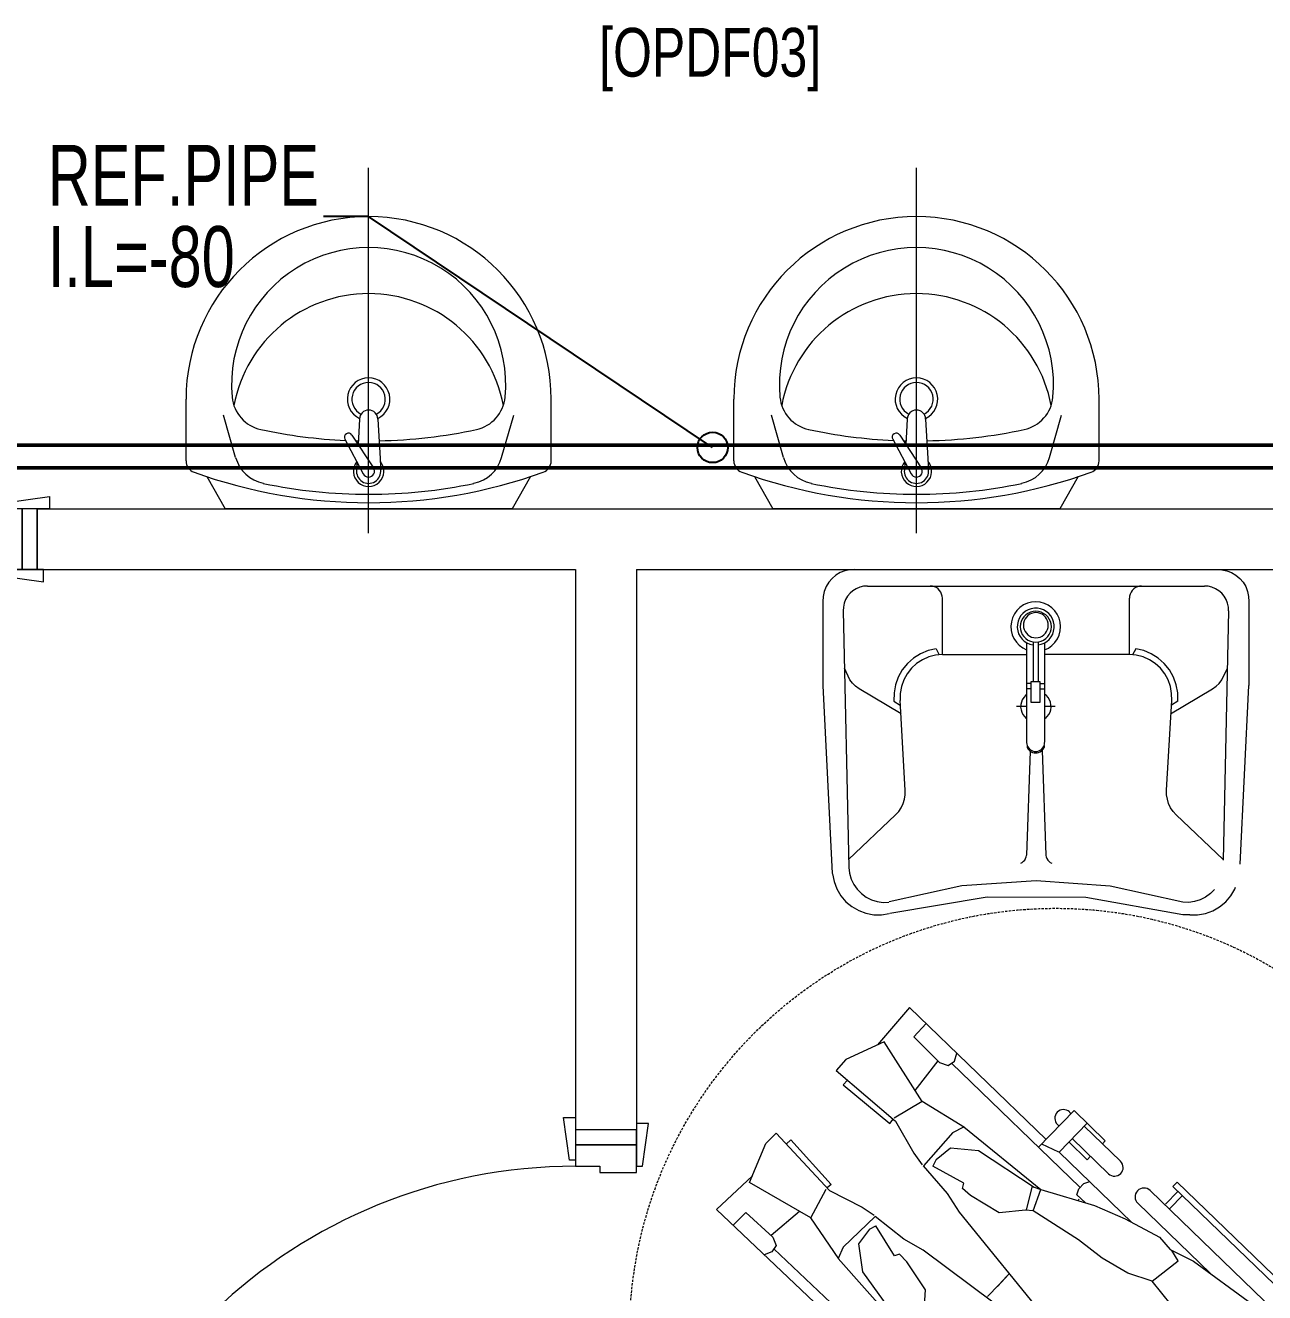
# Model space of a CAD drawing. Header units: millimetres. Extents: x -160614 to 59925, y -157025 to 0.
# Drawn here: x -64956 to -62920, y -109880 to -107799 of the extents above; entities that cross this region are included whole.
import ezdxf
from ezdxf import colors
from ezdxf.entities.mleader import LeaderData, LeaderLine
from ezdxf.math import Vec2, Vec3

# ---------------------------------------------------------------- set-up
doc = ezdxf.new("R2010")
doc.units = ezdxf.units.MM
doc.header["$LTSCALE"] = 8
doc.linetypes.add('TRATTEGGIATA', pattern=[0.75, 0.5, -0.25])
doc.layers.get('0').update_dxf_attribs({"color": 9, "lineweight": 5})
for name, color, linetype, lineweight in [('72_EGR_BASE_TEXT', 9, 'Continuous', 5), ('72_EGR_EQP_TAG', 9, 'Continuous', 5), ('LOADING', 9, 'Continuous', 5), ('SANIT', 9, 'Continuous', 5), ('Walls', 9, 'Continuous', 5), ('Wooden Joinery', 9, 'Continuous', 5)]:
    doc.layers.add(name, color=color, linetype=linetype, lineweight=lineweight)
for name, color, linetype in [('A-EXH', 1, 'Continuous'), ('M-TEXT-RP', 7, 'Continuous'), ('REF', 42, 'Continuous')]:
    doc.layers.add(name, color=color, linetype=linetype)
doc.layers.get('0').off()
doc.layers.get('0').freeze()
doc.styles.add('LEROY100', font='arial.ttf', dxfattribs={"width": 0.7})
doc.styles.add('X3G_ENTITY_9F38', font='swisscl.ttf', dxfattribs={"height": 0.2})

# ---------------------------------------------------------------- blocks, each defined once
blk = doc.blocks.new('_Origin')
at = {"color": 0, "linetype": 'ByBlock', "lineweight": -2}
blk.add_line((0, 0), (-1, 0), dxfattribs=at)
blk.add_circle((0, 0), 0.5, dxfattribs=at)
blk = doc.blocks.new('A$C72370EFE')
at = {"layer": 'Wooden Joinery'}
for p, q in [((-0.01, -0.04), (-0.02, -0.04)), ((-0.01, -0.03), (-0.01, -0.07)), ((0, -0.03), (-0.01, -0.03)), ((0.04, -0.03), (0.05, -0.03)), ((0.05, -0.03), (0.05, -0.07)), ((0.05, -0.04), (0.06, -0.04)), ((-0.01, -0.06), (-0.02, -0.06)), ((0.05, -0.06), (0.06, -0.06)), ((-0.05, -0.07), (-0.05, -0.16)), ((-0.03, -0.07), (-0.03, -0.16)), ((0, -0.07), (-0.01, -0.07)), ((0.04, -0.07), (0.05, -0.07)), ((0.07, -0.07), (0.07, -0.16)), ((0.09, -0.07), (0.09, -0.16)), ((-0.01, -0.17), (-0.02, -0.17)), ((-0.01, -0.17), (-0.01, -0.19)), ((0.05, -0.17), (0.06, -0.17)), ((0.05, -0.17), (0.05, -0.19)), ((-0.01, -0.19), (-0.02, -0.19)), ((0.05, -0.19), (0.06, -0.19))]:
    blk.add_line(p, q, dxfattribs=at)
for centre, radius, start, end in [((-0.02, -0.07), 0.03, 90, 180), ((0.06, -0.07), 0.03, 0, 90), ((-0.02, -0.07), 0.01, 90, 180), ((0.06, -0.07), 0.01, 0, 90), ((-0.02, -0.16), 0.03, 180, 270), ((-0.02, -0.16), 0.01, 180, 270), ((0.06, -0.16), 0.01, 270, 0), ((0.06, -0.16), 0.03, 270, 0)]:
    blk.add_arc(centre, radius, start, end, dxfattribs=at)
blk = doc.blocks.new('A$C5FCA3E6B')
at = {"layer": 'Wooden Joinery'}
for points in [[(80, 858.9), (80, 868.9), (10, 878.9), (10, 858.9)], [(840, 858.9), (840, 868.9), (910, 878.9), (910, 858.9)], [(70, 758.9), (70, 748.9), (0, 738.9), (0, 758.9)], [(120, 758.9), (120, 0), (80, 0), (80, 758.9)], [(850, 758.9), (850, 748.9), (920, 738.9), (920, 758.9)]]:
    blk.add_lwpolyline(points, close=True, dxfattribs=at)
for points in [[(45, 758.9), (45, 858.9), (20, 858.9), (20, 758.9), (45, 758.9)], [(45, 758.9), (80, 758.9), (80, 798.9), (90, 798.9), (90, 858.9), (45, 858.9), (45, 758.9)], [(875, 758.9), (840, 758.9), (840, 798.9), (830, 798.9), (830, 858.9), (875, 858.9), (875, 758.9)], [(875, 758.9), (875, 858.9), (900, 858.9), (900, 758.9), (875, 758.9)]]:
    blk.add_lwpolyline(points, dxfattribs=at)
blk.add_arc((80, 758.9), 760, 273.0171, 0, dxfattribs=at)
at = {"layer": 'Wooden Joinery', "xscale": 999.9999999998854, "yscale": 999.9999999998854, "zscale": 999.9999999998854, "rotation": 180}
blk.add_blockref('A$C72370EFE', (120, 0), dxfattribs=at)
blk = doc.blocks.new('lav-manta 60')
at = {"layer": 'SANIT'}
for p, q in [((0, 0.04), (0, -0.56)), ((-0.2658, -0.0529), (-0.2358, 0)), ((-0.2358, 0), (0.2358, 0)), ((0.2658, -0.0529), (0.2358, 0)), ((0.0389, -0.1142), (0.0087, -0.0575)), ((-0.3, -0.0789), (-0.3, -0.18)), ((-0.015, -0.1473), (-0.0199, -0.064)), ((0.0274, -0.121), (-0.0078, -0.0673)), ((0.0191, -0.077), (0.0199, -0.064)), ((0.3, -0.0789), (0.3, -0.18)), ((-0.2185, -0.0841), (-0.2383, -0.1537)), ((0.2185, -0.0841), (0.2383, -0.1537)), ((0.015, -0.1473), (0.0174, -0.1057))]:
    blk.add_line(p, q, dxfattribs=at)
for centre, radius, start, end in [((0, -0.8557), 0.8457, 70.1771, 109.8229), ((0, -0.8696), 0.8457, 78.1914, 101.8086), ((0, -0.0617), 0.025, 320.7474, 220.368), ((-0.28, -0.0789), 0.02, 109.8229, 180), ((-0.1608, -0.1006), 0.06, 101.8086, 164.0794), ((0, -0.0617), 0.02, 353.2671, 186.682), ((0, -0.0617), 0.00966, 25.4127, 215.9577), ((0.1608, -0.1006), 0.06, 15.9206, 78.1914), ((0.28, -0.0789), 0.02, 0, 70.1771), ((0, -0.9572), 0.8457, 91.1572, 102.0883), ((0, -0.9572), 0.8457, 88.5486, 88.844), ((0.0332, -0.1176), 0.00666, 210.6852, 30.6852), ((0, -0.9572), 0.8457, 77.9117, 87.4274), ((-0.1645, -0.189), 0.06, 102.0883, 174.8142), ((0.1645, -0.189), 0.06, 5.1858, 77.9117), ((0, -0.18), 0.035, 115.3106, 64.6894), ((0, -0.18), 0.0275, 117.1496, 62.8504), ((0, -0.1473), 0.015, 180, 0), ((0, -0.18), 0.3, 180, 0), ((0, -0.2039), 0.2252, 174.8142, 5.1858), ((0, -0.1282), 0.2252, 190.6097, 349.3903)]:
    blk.add_arc(centre, radius, start, end, dxfattribs=at)
blk = doc.blocks.new('Wheelchair')
for p, q in [((9688.8, 4580.4), (9636.3, 4519)), ((9688.8, 4580.4), (9913.2, 4363.8)), ((9695.9, 4532.4), (9716, 4554.1)), ((9647.3, 4524.1), (9584.2, 4494.7)), ((9709.9, 4426.2), (9647.3, 4524.1)), ((9695.9, 4532.4), (9738.4, 4489.9)), ((9762.6, 4492.4), (9766.7, 4505.2)), ((9584.2, 4494.7), (9568.2, 4476.7)), ((9568.2, 4476.7), (9665.9, 4393.6)), ((9698.4, 4444.2), (9735.9, 4492.5)), ((9738.4, 4489.9), (9752.5, 4485)), ((9752.5, 4485), (9762.6, 4492.4)), ((9968.8, 4285), (9757.7, 4488.8)), ((9586.8, 4461), (9580.1, 4453.2)), ((9580.1, 4453.2), (9656.4, 4390)), ((9709.9, 4426.2), (9663.7, 4398.5)), ((9779.1, 4383.2), (9709.9, 4426.2)), ((9656.4, 4390), (9661.8, 4397.1)), ((9665.9, 4393.6), (9695.8, 4341.1)), ((9900.5, 4350.6), (9959.2, 4411.4)), ((9951.7, 4408.7), (9954.5, 4406)), ((9959.2, 4411.4), (10010.4, 4361.2)), ((9452.6, 4357.1), (9469.8, 4373.8)), ((9469.8, 4373.8), (9557.2, 4280)), ((9759.9, 4375.2), (9711.9, 4320.3)), ((9759.9, 4375.2), (9778.4, 4384.2)), ((9778.4, 4384.2), (9904.8, 4281.6)), ((9933.8, 4386.5), (9932, 4388.3)), ((9934.6, 4342.8), (9980.6, 4390.4)), ((9975.8, 4385.5), (10035.6, 4327.8)), ((9426, 4292.7), (9452.6, 4357.1)), ((9486.4, 4356), (9493.9, 4363)), ((9493.9, 4363), (9560.4, 4289.7)), ((9934.3, 4342.8), (9906.5, 4356.1)), ((9950.7, 4359.5), (9980.6, 4330.3)), ((10015.9, 4307.3), (9956.1, 4365)), ((10010.4, 4361.2), (10005.8, 4356.5)), ((9695.8, 4341.1), (9709.9, 4321.7)), ((9732.8, 4330.6), (9727.3, 4319.9)), ((9732.8, 4330.6), (9756, 4349.7)), ((9756, 4349.7), (9802, 4345.5)), ((9802, 4345.5), (9893.6, 4285.1)), ((9934.7, 4342.9), (10054.3, 4227.4)), ((9980.6, 4330.3), (9986.1, 4336)), ((9751.1, 4275.1), (9711.9, 4320.3)), ((9778.1, 4291.7), (9727.3, 4319.9)), ((9371.6, 4248.8), (9430.7, 4303.9)), ((9526.6, 4234.6), (9426, 4292.7)), ((9560.4, 4289.7), (9553.6, 4283.9)), ((9775.8, 4283), (9778.1, 4291.7)), ((9966.8, 4282.3), (9975.4, 4291.3)), ((9975.4, 4291.3), (9984.9, 4294.4)), ((10121.6, 4286.3), (10128.5, 4293.5)), ((10128.5, 4293.5), (10506.2, 3929)), ((9526.6, 4234.6), (9552.2, 4282)), ((9557.2, 4280), (9611, 4252.4)), ((9770.8, 4244.3), (9751.1, 4275.1)), ((9789, 4271.5), (9775.8, 4283)), ((9836.1, 4243.1), (9789, 4271.5)), ((9890.5, 4287.2), (9880.7, 4247.5)), ((9891.8, 4246.6), (9904.8, 4281.6)), ((9893.6, 4285.1), (9904.8, 4281.6)), ((9904.8, 4281.6), (9992.8, 4255.2)), ((9964, 4272.7), (9966.8, 4282.3)), ((9977.3, 4259.9), (9964, 4272.7)), ((10489.5, 3888.5), (10084.1, 4279.7)), ((10129.9, 4278.3), (10109.5, 4257.2)), ((10137.1, 4271.4), (10116.7, 4250.3)), ((10121.6, 4286.3), (10499.3, 3921.8)), ((9371.6, 4248.8), (9598.1, 4034.2)), ((9611, 4252.4), (9631.1, 4239.2)), ((9879.4, 4247.6), (9836.1, 4243.1)), ((9891.8, 4246.6), (9879.4, 4247.6)), ((9966.5, 4198.9), (9891.8, 4246.6)), ((9967.7, 4265.7), (9965.5, 4263.4)), ((9992.8, 4255.2), (10043.4, 4233.2)), ((10183.1, 4143.7), (10063.9, 4258.7)), ((9419.9, 4243.9), (9399.1, 4222.7)), ((9419.9, 4243.9), (9464.3, 4203.2)), ((9508.1, 4245.3), (9461.6, 4205.7)), ((9572.7, 4167.4), (9526.6, 4234.6)), ((9579.9, 4186.9), (9632.5, 4237.3)), ((9679.4, 4200.1), (9632.5, 4237.3)), ((9989.6, 3975.8), (9770.8, 4244.3)), ((10043.4, 4233.2), (10099.8, 4203.2)), ((9623.1, 4216), (9605.2, 4191.9)), ((9623.1, 4216), (9633.6, 4221.9)), ((9664, 4172.4), (9633.6, 4221.9)), ((9469.8, 4189.4), (9462.9, 4179)), ((9464.3, 4203.2), (9469.8, 4189.4)), ((9579.9, 4186.9), (9571.7, 4168)), ((9605.2, 4191.9), (9611.4, 4146.2)), ((9711.1, 4181.9), (9679.4, 4200.1)), ((10005.5, 4168.6), (9966.5, 4198.9)), ((10099.8, 4203.2), (10116.9, 4183)), ((9462.9, 4179), (9450.3, 4174.3)), ((9679.2, 3982.3), (9466.2, 4184.1)), ((9571.7, 4168), (9679.8, 4046.3)), ((9672.6, 4175.1), (9664, 4172.4)), ((9684.7, 4162.4), (9672.6, 4175.1)), ((9989.1, 3975.3), (9711.1, 4181.9)), ((10047.5, 4143.9), (10005.5, 4168.6)), ((10087.4, 4131), (10130.2, 4164)), ((10116.9, 4183), (10155.6, 4163.8)), ((10130.2, 4164), (10120, 4181.2)), ((10155.6, 4163.8), (10251.2, 4093.6)), ((9611.4, 4146.2), (9675.8, 4057.3)), ((9715.1, 4116.7), (9684.7, 4162.4)), ((10087.4, 4131), (10047.5, 4143.9)), ((9816.8, 4105.4), (9835.9, 4124.9)), ((9851.9, 4142.1), (9833.2, 4122.2)), ((9849, 4139.2), (9835.9, 4124.9)), ((10135, 4071.7), (10087.4, 4131)), ((9712.6, 4073.2), (9715.1, 4116.7)), ((10204.7, 4088.4), (10101.2, 3978.7)), ((10251.2, 4093.6), (10204.7, 4088.4)), ((10251.2, 4093.6), (10275.8, 4069.8)), ((9673.6, 4060.4), (9712.8, 4071.9)), ((9714.2, 4060.8), (9679.8, 4046.3)), ((9714.2, 4060.8), (9712.6, 4073.2)), ((9765.1, 3988.4), (9714.2, 4060.8)), ((10097.7, 4073.5), (9997.2, 3968.1)), ((10187.6, 4070.2), (10097.7, 4073.5)), ((10275.8, 4069.8), (10283, 4047)), ((9610.7, 4047.5), (9552.6, 3986.2)), ((9619.9, 4014.1), (9605.4, 4041.3)), ((9675.8, 4057.3), (9679.8, 4046.3)), ((9679.8, 4046.3), (9710.1, 3959.6)), ((10283, 4047), (10281.4, 4032.7)), ((10469.2, 3867.5), (10283.1, 4047.1)), ((10281.4, 4032.7), (10176, 3886.7)), ((10271, 4018.3), (10309.2, 3981.4)), ((9576.3, 4012.7), (9574.4, 4014.4)), ((9619.9, 4013.8), (9574.4, 3965.8)), ((9604, 3997), (9634.5, 3968.4)), ((9619.9, 4013.8), (9740.6, 3899.4)), ((10294.8, 3967.5), (10259.1, 4001.9)), ((9552.6, 3986.2), (9605, 3937.3)), ((9554.9, 3993.8), (9557.7, 3991.1)), ((9659, 3934.2), (9598.7, 3991.4)), ((9681.9, 3984.4), (9673.3, 3975.3)), ((9691.3, 3987.6), (9681.9, 3984.4)), ((9704.7, 3974.8), (9691.3, 3987.6)), ((9698.5, 3984.2), (9700.7, 3986.4)), ((9797.1, 3950.8), (9765.1, 3988.4)), ((9989.1, 3975.3), (9986.9, 3977.9)), ((10017, 3972.2), (10055.4, 3976.6)), ((10055.4, 3976.6), (10092.1, 3970.4)), ((10101.2, 3978.7), (10059.8, 3939.5)), ((10101.2, 3978.7), (10167.6, 3911)), ((10310.6, 3982.9), (10291.2, 3962.7)), ((10389.2, 3907.1), (10310.6, 3982.9)), ((9579.2, 3970.8), (9639.5, 3913.6)), ((9634.5, 3968.4), (9629, 3962.7)), ((9673.3, 3975.3), (9670.6, 3965.7)), ((9710.1, 3959.6), (9734.3, 3910)), ((9896.3, 3862.9), (9997.1, 3968)), ((10002.4, 3961.7), (9989.1, 3975.3)), ((10002.4, 3961.7), (9993.9, 3948)), ((9997.1, 3968.1), (9995.9, 3966.7)), ((10002.4, 3961.7), (10003.2, 3962.2)), ((10003.8, 3963), (10017, 3972.2)), ((10291.2, 3962.7), (10369.7, 3886.9)), ((9605, 3937.3), (9609.5, 3942)), ((9823.7, 3909.9), (9797.1, 3950.8)), ((9993.9, 3948), (9991.2, 3909.5)), ((10491.3, 3929.5), (10470.9, 3908.4)), ((10499.3, 3921.8), (10506.2, 3929)), ((9734.3, 3910), (9766.8, 3855.1)), ((9838.4, 3870.6), (9823.7, 3909.9)), ((9991.2, 3909.5), (9999, 3873.1)), ((9991.2, 3863.6), (10028.5, 3906.8)), ((10369.7, 3886.9), (10389.2, 3907.1)), ((9830, 3774.5), (9709.7, 3888.4)), ((9689.7, 3867.2), (10098.6, 3479.7)), ((9766.8, 3855.1), (9787.8, 3838.9)), ((9838.4, 3870.6), (9807.3, 3826.4)), ((9899.8, 3825.8), (9838.4, 3870.6)), ((9886.2, 3755.3), (9991.2, 3863.6)), ((9903.6, 3773.2), (9896.3, 3862.9)), ((9991.2, 3863.6), (10061.7, 3800.3)), ((9693.1, 3821.6), (9713.3, 3842.9)), ((9700.4, 3814.7), (9720.5, 3836)), ((9787.8, 3838.9), (9808.6, 3801)), ((9807.3, 3826.4), (9789.7, 3835.8)), ((9684.7, 3829.6), (9677.9, 3822.3)), ((9677.9, 3822.3), (10058.9, 3461.2)), ((9684.7, 3829.6), (10065.8, 3468.5)), ((9808.6, 3801), (9883.1, 3708.7)), ((9945.2, 3681.2), (10086.4, 3793)), ((9883.1, 3708.7), (9886.2, 3755.3)), ((9883.1, 3708.7), (9907.9, 3685.2)), ((9907.9, 3685.2), (9931, 3679)), ((9959.2, 3692.3), (9997.7, 3655.7)), ((10011, 3670.7), (9975, 3704.8)), ((10118.7, 3500.9), (9930.9, 3678.8)), ((9931, 3679), (9945.2, 3681.2)), ((9996.3, 3654.2), (10015.6, 3674.6)), ((10015.6, 3674.6), (10094.8, 3599.5)), ((10075.5, 3579.1), (9996.3, 3654.2)), ((10094.8, 3599.5), (10075.5, 3579.1)), ((10057.7, 3476.1), (10077.9, 3497.4)), ((10065.8, 3468.5), (10058.9, 3461.2))]:
    blk.add_line(p, q)
at = {"linetype": 'TRATTEGGIATA'}
blk.add_circle((9928.9, 4043.3), 700, dxfattribs=at)
for centre, radius, start, end in [((9941.8, 4398.5), 14.2, 46.0147, 226.0147), ((10025.7, 4317.5), 14.2, 226.0147, 46.0147), ((10074, 4269.2), 14.6, 46.0147, 226.0147), ((9564.6, 4004.1), 14.2, 46.5424, 226.5424), ((9694.4, 4260), 626.4, 320.2511, 335.2615), ((9694.4, 4260), 616.4, 321.5411, 333.0972), ((9649.3, 3923.9), 14.2, 226.5424, 46.5424), ((10097.1, 3872.9), 80.1, 316.0147, 28.3763), ((9699.7, 3877.8), 14.6, 46.5424, 226.5424), ((10479.4, 3878), 14.6, 226.0147, 46.0147), ((10096.6, 3872.4), 80.1, 244.1807, 316.5424), ((9692, 4257.4), 626.4, 297.2956, 312.306), ((9692, 4257.4), 616.4, 299.4599, 311.0159), ((10108.7, 3490.3), 14.6, 226.5424, 46.5424)]:
    blk.add_arc(centre, radius, start, end)
blk = doc.blocks.new('1stF')
at = {"layer": 'SANIT', "color": 9}
for p, q in [((-63624.6, -108701.6, 0.1), (-63631, -108706.9, 0.1)), ((-63617.5, -108697.4, 0.1), (-63624.6, -108701.6, 0.1)), ((-63609.7, -108694.4, 0.1), (-63617.5, -108697.4, 0.1)), ((-63601.6, -108692.8, 0.1), (-63609.7, -108694.4, 0.1)), ((-63593.3, -108692.6, 0.1), (-63601.6, -108692.8, 0.1)), ((-62998.9, -108692.6, 0.1), (-62990.6, -108692.8, 0.1)), ((-62990.6, -108692.8, 0.1), (-62982.5, -108694.4, 0.1)), ((-62982.5, -108694.4, 0.1), (-62974.7, -108697.4, 0.1)), ((-62974.7, -108697.4, 0.1), (-62967.6, -108701.6, 0.1)), ((-62967.6, -108701.6, 0.1), (-62961.2, -108706.9, 0.1)), ((-63640.7, -108720.5, 0.1), (-63643.8, -108728.3, 0.1)), ((-63636.4, -108713.3, 0.1), (-63640.7, -108720.5, 0.1)), ((-63631, -108706.9, 0.1), (-63636.4, -108713.3, 0.1)), ((-63591.2, -108724, 0.1), (-63596.6, -108727.3, 0.1)), ((-63585.4, -108721.5, 0.1), (-63591.2, -108724, 0.1)), ((-63579.2, -108720, 0.1), (-63585.4, -108721.5, 0.1)), ((-63572.8, -108719.5, 0.1), (-63579.2, -108720, 0.1)), ((-63572.8, -108719.5, 0.1), (-63019.3, -108719.5, 0.1)), ((-63466.2, -108719.8, 0.1), (-63469.6, -108719.5, 0.1)), ((-63462.8, -108720.7, 0.1), (-63466.2, -108719.8, 0.1)), ((-63459.6, -108722.2, 0.1), (-63462.8, -108720.7, 0.1)), ((-63456.8, -108724.2, 0.1), (-63459.6, -108722.2, 0.1)), ((-63454.3, -108726.7, 0.1), (-63456.8, -108724.2, 0.1)), ((-63135.4, -108724.2, 0.1), (-63137.8, -108726.7, 0.1)), ((-63132.5, -108722.2, 0.1), (-63135.4, -108724.2, 0.1)), ((-63129.4, -108720.7, 0.1), (-63132.5, -108722.2, 0.1)), ((-63126, -108719.8, 0.1), (-63129.4, -108720.7, 0.1)), ((-63122.6, -108719.5, 0.1), (-63126, -108719.8, 0.1)), ((-63013, -108720, 0.1), (-63019.3, -108719.5, 0.1)), ((-63006.8, -108721.5, 0.1), (-63013, -108720, 0.1)), ((-63000.9, -108724, 0.1), (-63006.8, -108721.5, 0.1)), ((-62995.5, -108727.3, 0.1), (-63000.9, -108724, 0.1)), ((-62961.2, -108706.9, 0.1), (-62955.8, -108713.3, 0.1)), ((-62955.8, -108713.3, 0.1), (-62951.4, -108720.5, 0.1)), ((-62951.4, -108720.5, 0.1), (-62948.4, -108728.3, 0.1)), ((-63645.6, -108736.5, 0.1), (-63646, -108744.9, 0.1)), ((-63646, -108744.9, 0.1), (-63646, -108882.9, 0.1)), ((-63643.8, -108728.3, 0.1), (-63645.6, -108736.5, 0.1)), ((-63608.7, -108741.9, 0.1), (-63611.1, -108747.8, 0.1)), ((-63605.5, -108736.4, 0.1), (-63608.7, -108741.9, 0.1)), ((-63601.4, -108731.5, 0.1), (-63605.5, -108736.4, 0.1)), ((-63596.6, -108727.3, 0.1), (-63601.4, -108731.5, 0.1)), ((-63452.4, -108729.6, 0.1), (-63454.3, -108726.7, 0.1)), ((-63450.9, -108732.8, 0.1), (-63452.4, -108729.6, 0.1)), ((-63450, -108736.2, 0.1), (-63450.9, -108732.8, 0.1)), ((-63449.7, -108739.7, 0.1), (-63450, -108736.2, 0.1)), ((-63449.7, -108832.2, 0.1), (-63449.7, -108739.7, 0.1)), ((-63296.1, -108745.5, 0.1), (-63303.1, -108746.1, 0.1)), ((-63289, -108746.2, 0.1), (-63296.1, -108745.5, 0.1)), ((-63142.2, -108736.2, 0.1), (-63142.5, -108739.7, 0.1)), ((-63142.5, -108832.2, 0.1), (-63142.5, -108739.7, 0.1)), ((-63141.3, -108732.8, 0.1), (-63142.2, -108736.2, 0.1)), ((-63139.8, -108729.6, 0.1), (-63141.3, -108732.8, 0.1)), ((-63137.8, -108726.7, 0.1), (-63139.8, -108729.6, 0.1)), ((-62990.7, -108731.5, 0.1), (-62995.5, -108727.3, 0.1)), ((-62986.7, -108736.4, 0.1), (-62990.7, -108731.5, 0.1)), ((-62983.4, -108741.9, 0.1), (-62986.7, -108736.4, 0.1)), ((-62981.1, -108747.8, 0.1), (-62983.4, -108741.9, 0.1)), ((-62948.4, -108728.3, 0.1), (-62946.6, -108736.5, 0.1)), ((-62946.6, -108736.5, 0.1), (-62946.2, -108744.9, 0.1)), ((-62946.2, -108744.9, 0.1), (-62946.2, -108882.9, 0.1)), ((-63612.4, -108754, 0.1), (-63612.8, -108760.4, 0.1)), ((-63612.8, -108760.4, 0.1), (-63603.5, -109181.7, 0.1)), ((-63611.1, -108747.8, 0.1), (-63612.4, -108754, 0.1)), ((-63331.4, -108765.4, 0.1), (-63334.5, -108771.8, 0.1)), ((-63327.3, -108759.7, 0.1), (-63331.4, -108765.4, 0.1)), ((-63322.2, -108754.7, 0.1), (-63327.3, -108759.7, 0.1)), ((-63316.4, -108750.7, 0.1), (-63322.2, -108754.7, 0.1)), ((-63317.3, -108764.4, 0.1), (-63320.7, -108768.2, 0.1)), ((-63313.2, -108761.1, 0.1), (-63317.3, -108764.4, 0.1)), ((-63310, -108747.8, 0.1), (-63316.4, -108750.7, 0.1)), ((-63308.7, -108758.6, 0.1), (-63313.2, -108761.1, 0.1)), ((-63309.2, -108764.4, 0.1), (-63312.8, -108766.9, 0.1)), ((-63303.1, -108746.1, 0.1), (-63310, -108747.8, 0.1)), ((-63305.1, -108762.5, 0.1), (-63309.2, -108764.4, 0.1)), ((-63306.3, -108765.9, 0.1), (-63309.2, -108768, 0.1)), ((-63303.8, -108756.9, 0.1), (-63308.7, -108758.6, 0.1)), ((-63303.1, -108764.4, 0.1), (-63306.3, -108765.9, 0.1)), ((-63300.8, -108761.4, 0.1), (-63305.1, -108762.5, 0.1)), ((-63298.6, -108756.1, 0.1), (-63303.8, -108756.9, 0.1)), ((-63299.6, -108763.5, 0.1), (-63303.1, -108764.4, 0.1)), ((-63296.4, -108761, 0.1), (-63300.8, -108761.4, 0.1)), ((-63296.1, -108763.2, 0.1), (-63299.6, -108763.5, 0.1)), ((-63293.4, -108756.1, 0.1), (-63298.6, -108756.1, 0.1)), ((-63291.9, -108761.4, 0.1), (-63296.4, -108761, 0.1)), ((-63292.5, -108763.5, 0.1), (-63296.1, -108763.2, 0.1)), ((-63288.3, -108757.1, 0.1), (-63293.4, -108756.1, 0.1)), ((-63289.1, -108764.4, 0.1), (-63292.5, -108763.5, 0.1)), ((-63287.6, -108762.5, 0.1), (-63291.9, -108761.4, 0.1)), ((-63285.9, -108765.9, 0.1), (-63289.1, -108764.4, 0.1)), ((-63282.2, -108748, 0.1), (-63289, -108746.2, 0.1)), ((-63283.5, -108758.9, 0.1), (-63288.3, -108757.1, 0.1)), ((-63283.5, -108764.4, 0.1), (-63287.6, -108762.5, 0.1)), ((-63283, -108768, 0.1), (-63285.9, -108765.9, 0.1)), ((-63279, -108761.5, 0.1), (-63283.5, -108758.9, 0.1)), ((-63279.9, -108766.9, 0.1), (-63283.5, -108764.4, 0.1)), ((-63275.8, -108751, 0.1), (-63282.2, -108748, 0.1)), ((-63275, -108764.8, 0.1), (-63279, -108761.5, 0.1)), ((-63270.1, -108755.1, 0.1), (-63275.8, -108751, 0.1)), ((-63271.6, -108768.7, 0.1), (-63275, -108764.8, 0.1)), ((-63265.1, -108760.1, 0.1), (-63270.1, -108755.1, 0.1)), ((-63261, -108765.9, 0.1), (-63265.1, -108760.1, 0.1)), ((-63258, -108772.3, 0.1), (-63261, -108765.9, 0.1)), ((-62979.4, -108760.4, 0.1), (-62988.4, -109169.6, 0.1)), ((-62979.7, -108754, 0.1), (-62981.1, -108747.8, 0.1)), ((-62979.4, -108760.4, 0.1), (-62979.7, -108754, 0.1)), ((-63336.4, -108778.6, 0.1), (-63337.2, -108785.6, 0.1)), ((-63337.2, -108785.6, 0.1), (-63336.7, -108792.6, 0.1)), ((-63334.5, -108771.8, 0.1), (-63336.4, -108778.6, 0.1)), ((-63326.4, -108782.6, 0.1), (-63326.6, -108787.8, 0.1)), ((-63325.4, -108777.5, 0.1), (-63326.4, -108782.6, 0.1)), ((-63323.4, -108772.7, 0.1), (-63325.4, -108777.5, 0.1)), ((-63320.7, -108768.2, 0.1), (-63323.4, -108772.7, 0.1)), ((-63321.6, -108781.9, 0.1), (-63322, -108786.3, 0.1)), ((-63322, -108786.3, 0.1), (-63321.6, -108790.7, 0.1)), ((-63320.5, -108777.7, 0.1), (-63321.6, -108781.9, 0.1)), ((-63318.6, -108773.7, 0.1), (-63320.5, -108777.7, 0.1)), ((-63316, -108770, 0.1), (-63318.6, -108773.7, 0.1)), ((-63316.2, -108780.3, 0.1), (-63316.5, -108783.9, 0.1)), ((-63316.5, -108783.9, 0.1), (-63316.2, -108787.5, 0.1)), ((-63315.3, -108776.8, 0.1), (-63316.2, -108780.3, 0.1)), ((-63312.8, -108766.9, 0.1), (-63316, -108770, 0.1)), ((-63313.8, -108773.5, 0.1), (-63315.3, -108776.8, 0.1)), ((-63311.7, -108770.6, 0.1), (-63313.8, -108773.5, 0.1)), ((-63309.2, -108768, 0.1), (-63311.7, -108770.6, 0.1)), ((-63280.5, -108770.6, 0.1), (-63283, -108768, 0.1)), ((-63278.4, -108773.5, 0.1), (-63280.5, -108770.6, 0.1)), ((-63276.7, -108770, 0.1), (-63279.9, -108766.9, 0.1)), ((-63276.9, -108776.8, 0.1), (-63278.4, -108773.5, 0.1)), ((-63276, -108780.3, 0.1), (-63276.9, -108776.8, 0.1)), ((-63274.1, -108773.7, 0.1), (-63276.7, -108770, 0.1)), ((-63275.7, -108783.9, 0.1), (-63276, -108780.3, 0.1)), ((-63276, -108787.5, 0.1), (-63275.7, -108783.9, 0.1)), ((-63272.2, -108777.7, 0.1), (-63274.1, -108773.7, 0.1)), ((-63271.1, -108781.9, 0.1), (-63272.2, -108777.7, 0.1)), ((-63269, -108773.2, 0.1), (-63271.6, -108768.7, 0.1)), ((-63270.7, -108786.3, 0.1), (-63271.1, -108781.9, 0.1)), ((-63271.1, -108790.7, 0.1), (-63270.7, -108786.3, 0.1)), ((-63267.2, -108778.1, 0.1), (-63269, -108773.2, 0.1)), ((-63266.2, -108783.2, 0.1), (-63267.2, -108778.1, 0.1)), ((-63266.1, -108788.4, 0.1), (-63266.2, -108783.2, 0.1)), ((-63256.2, -108779.1, 0.1), (-63258, -108772.3, 0.1)), ((-63255.5, -108786.1, 0.1), (-63256.2, -108779.1, 0.1)), ((-63256.1, -108793.2, 0.1), (-63255.5, -108786.1, 0.1)), ((-63336.7, -108792.6, 0.1), (-63335, -108799.5, 0.1)), ((-63335, -108799.5, 0.1), (-63332.2, -108806, 0.1)), ((-63332.2, -108806, 0.1), (-63328.2, -108811.8, 0.1)), ((-63326.6, -108787.8, 0.1), (-63326, -108792.9, 0.1)), ((-63326, -108792.9, 0.1), (-63324.4, -108797.9, 0.1)), ((-63324.4, -108797.9, 0.1), (-63322, -108802.5, 0.1)), ((-63322, -108802.5, 0.1), (-63318.9, -108806.6, 0.1)), ((-63321.6, -108790.7, 0.1), (-63320.5, -108795, 0.1)), ((-63320.5, -108795, 0.1), (-63318.6, -108799, 0.1)), ((-63318.9, -108806.6, 0.1), (-63315.1, -108810.2, 0.1)), ((-63318.6, -108799, 0.1), (-63316, -108802.6, 0.1)), ((-63316.2, -108787.5, 0.1), (-63315.3, -108791, 0.1)), ((-63316, -108802.6, 0.1), (-63312.8, -108805.7, 0.1)), ((-63315.3, -108791, 0.1), (-63313.8, -108794.3, 0.1)), ((-63313.8, -108794.3, 0.1), (-63311.7, -108797.2, 0.1)), ((-63312.8, -108805.7, 0.1), (-63309.2, -108808.3, 0.1)), ((-63311.7, -108797.2, 0.1), (-63309.2, -108799.8, 0.1)), ((-63309.2, -108799.8, 0.1), (-63306.3, -108801.8, 0.1)), ((-63309.2, -108808.3, 0.1), (-63305.1, -108810.1, 0.1)), ((-63306.3, -108801.8, 0.1), (-63303.1, -108803.4, 0.1)), ((-63303.1, -108803.4, 0.1), (-63299.6, -108804.3, 0.1)), ((-63299.6, -108804.3, 0.1), (-63296.1, -108804.6, 0.1)), ((-63296.1, -108804.6, 0.1), (-63292.5, -108804.3, 0.1)), ((-63292.5, -108804.3, 0.1), (-63289.1, -108803.4, 0.1)), ((-63289.1, -108803.4, 0.1), (-63285.9, -108801.8, 0.1)), ((-63287.6, -108810.1, 0.1), (-63283.5, -108808.3, 0.1)), ((-63285.9, -108801.8, 0.1), (-63283, -108799.8, 0.1)), ((-63283.5, -108808.3, 0.1), (-63279.9, -108805.7, 0.1)), ((-63283, -108799.8, 0.1), (-63280.5, -108797.2, 0.1)), ((-63280.5, -108797.2, 0.1), (-63278.4, -108794.3, 0.1)), ((-63279.9, -108805.7, 0.1), (-63276.7, -108802.6, 0.1)), ((-63278.4, -108794.3, 0.1), (-63276.9, -108791, 0.1)), ((-63278.1, -108810.5, 0.1), (-63274.2, -108807.1, 0.1)), ((-63276.9, -108791, 0.1), (-63276, -108787.5, 0.1)), ((-63276.7, -108802.6, 0.1), (-63274.1, -108799, 0.1)), ((-63274.2, -108807.1, 0.1), (-63271, -108803, 0.1)), ((-63274.1, -108799, 0.1), (-63272.2, -108795, 0.1)), ((-63272.2, -108795, 0.1), (-63271.1, -108790.7, 0.1)), ((-63271, -108803, 0.1), (-63268.5, -108798.4, 0.1)), ((-63268.5, -108798.4, 0.1), (-63266.9, -108793.5, 0.1)), ((-63266.9, -108793.5, 0.1), (-63266.1, -108788.4, 0.1)), ((-63264.8, -108812.3, 0.1), (-63260.8, -108806.4, 0.1)), ((-63260.8, -108806.4, 0.1), (-63257.9, -108800, 0.1)), ((-63257.9, -108800, 0.1), (-63256.1, -108793.2, 0.1)), ((-63473.2, -108825.6, 0.1), (-63485.6, -108830.7, 0.1)), ((-63460.1, -108822.8, 0.1), (-63473.2, -108825.6, 0.1)), ((-63460.1, -108822.8, 0.1), (-63455.1, -108832.4, 0.1)), ((-63328.2, -108811.8, 0.1), (-63323.4, -108816.9, 0.1)), ((-63323.4, -108816.9, 0.1), (-63317.7, -108821.1, 0.1)), ((-63317.7, -108821.1, 0.1), (-63311.4, -108824.3, 0.1)), ((-63315.1, -108810.2, 0.1), (-63310.8, -108813, 0.1)), ((-63311.4, -108812.7, 0.1), (-63311.4, -108976.5, 0.1)), ((-63311.4, -108824.3, 0.1), (-63311.4, -108824.3, 0.1)), ((-63310.8, -108813, 0.1), (-63306, -108815.1, 0.1)), ((-63306, -108815.1, 0.1), (-63301, -108816.3, 0.1)), ((-63305.1, -108810.1, 0.1), (-63300.8, -108811.3, 0.1)), ((-63301, -108816.3, 0.1), (-63301, -108816.3, 0.1)), ((-63300.8, -108811.3, 0.1), (-63296.4, -108811.7, 0.1)), ((-63300.4, -108811.7, 0.1), (-63300.4, -108876.6, 0.1)), ((-63296.4, -108811.7, 0.1), (-63291.9, -108811.3, 0.1)), ((-63292.4, -108811.7, 0.1), (-63292.4, -108876.6, 0.1)), ((-63292.4, -108816.4, 0.1), (-63287.3, -108815.3, 0.1)), ((-63291.9, -108811.3, 0.1), (-63287.6, -108810.1, 0.1)), ((-63287.3, -108815.3, 0.1), (-63282.5, -108813.3, 0.1)), ((-63282.5, -108813.3, 0.1), (-63278.1, -108810.5, 0.1)), ((-63281.9, -108824.5, 0.1), (-63275.5, -108821.4, 0.1)), ((-63281.7, -108812.9, 0.1), (-63281.7, -108976, 0.1)), ((-63275.5, -108821.4, 0.1), (-63269.8, -108817.3, 0.1)), ((-63269.8, -108817.3, 0.1), (-63264.8, -108812.3, 0.1)), ((-63132, -108822.8, 0.1), (-63137.1, -108832.4, 0.1)), ((-63119, -108825.7, 0.1), (-63132, -108822.8, 0.1)), ((-63106.6, -108830.7, 0.1), (-63119, -108825.7, 0.1)), ((-63507, -108846.7, 0.1), (-63515.5, -108857.2, 0.1)), ((-63497, -108837.8, 0.1), (-63507, -108846.7, 0.1)), ((-63492.2, -108846.8, 0.1), (-63500.6, -108854.6, 0.1)), ((-63485.6, -108830.7, 0.1), (-63497, -108837.8, 0.1)), ((-63482.6, -108840.5, 0.1), (-63492.2, -108846.8, 0.1)), ((-63472.1, -108835.9, 0.1), (-63482.6, -108840.5, 0.1)), ((-63461.1, -108833.1, 0.1), (-63472.1, -108835.9, 0.1)), ((-63449.7, -108832.2, 0.1), (-63461.1, -108833.1, 0.1)), ((-63449.7, -108832.2, 0.1), (-63310.7, -108832.2, 0.1)), ((-63142.5, -108832.2, 0.1), (-63281.7, -108832.2, 0.1)), ((-63131.1, -108833.1, 0.1), (-63142.5, -108832.2, 0.1)), ((-63120.1, -108835.9, 0.1), (-63131.1, -108833.1, 0.1)), ((-63109.6, -108840.5, 0.1), (-63120.1, -108835.9, 0.1)), ((-63100, -108846.8, 0.1), (-63109.6, -108840.5, 0.1)), ((-63095.2, -108837.8, 0.1), (-63106.6, -108830.7, 0.1)), ((-63091.5, -108854.6, 0.1), (-63100, -108846.8, 0.1)), ((-63085.2, -108846.7, 0.1), (-63095.2, -108837.8, 0.1)), ((-63076.7, -108857.2, 0.1), (-63085.2, -108846.7, 0.1)), ((-63601.5, -108873.8, 0.1), (-63610.7, -108854.3, 0.1)), ((-63522.1, -108869, 0.1), (-63526.6, -108881.8, 0.1)), ((-63515.5, -108857.2, 0.1), (-63522.1, -108869, 0.1)), ((-63507.7, -108863.7, 0.1), (-63513.3, -108873.8, 0.1)), ((-63500.6, -108854.6, 0.1), (-63507.7, -108863.7, 0.1)), ((-63084.5, -108863.7, 0.1), (-63091.5, -108854.6, 0.1)), ((-63078.9, -108873.8, 0.1), (-63084.5, -108863.7, 0.1)), ((-63070.1, -108869, 0.1), (-63076.7, -108857.2, 0.1)), ((-63065.5, -108881.8, 0.1), (-63070.1, -108869, 0.1)), ((-62990.7, -108873.8, 0.1), (-62981.5, -108854.3, 0.1)), ((-63646, -108882.9, 0.1), (-63630.8, -109192, 0.1)), ((-63597.2, -108879.3, 0.1), (-63601.5, -108873.8, 0.1)), ((-63592.2, -108884.2, 0.1), (-63597.2, -108879.3, 0.1)), ((-63586.4, -108888.3, 0.1), (-63592.2, -108884.2, 0.1)), ((-63517.3, -108929.2, 0.1), (-63586.4, -108888.3, 0.1)), ((-63526.6, -108881.8, 0.1), (-63529, -108895.1, 0.1)), ((-63517.1, -108884.7, 0.1), (-63519.1, -108896.1, 0.1)), ((-63513.3, -108873.8, 0.1), (-63517.1, -108884.7, 0.1)), ((-63303.7, -108879.4, 0.1), (-63311.4, -108879.4, 0.1)), ((-63303.7, -108888.2, 0.1), (-63311.4, -108888.2, 0.1)), ((-63303.7, -108876.6, 0.1), (-63289.4, -108876.6, 0.1)), ((-63303.7, -108910.8, 0.1), (-63303.7, -108876.6, 0.1)), ((-63289.4, -108876.6, 0.1), (-63289.4, -108910.8, 0.1)), ((-63289.4, -108879.4, 0.1), (-63281.4, -108879.4, 0.1)), ((-63289.4, -108888.2, 0.1), (-63281.4, -108888.2, 0.1)), ((-63075.1, -108884.7, 0.1), (-63078.9, -108873.8, 0.1)), ((-63073.1, -108896.1, 0.1), (-63075.1, -108884.7, 0.1)), ((-63074.9, -108929.2, 0.1), (-63005.8, -108888.3, 0.1)), ((-63063.1, -108895.1, 0.1), (-63065.5, -108881.8, 0.1)), ((-63005.8, -108888.3, 0.1), (-63000, -108884.2, 0.1)), ((-63000, -108884.2, 0.1), (-62995, -108879.4, 0.1)), ((-62995, -108879.4, 0.1), (-62990.7, -108873.8, 0.1)), ((-62960.6, -109176.4, 0.1), (-62946.2, -108882.9, 0.1)), ((-63529, -108895.1, 0.1), (-63529.2, -108908.7, 0.1)), ((-63529.2, -108908.7, 0.1), (-63518.8, -108915.4, 0.1)), ((-63519.1, -108896.1, 0.1), (-63519.3, -108907.7, 0.1)), ((-63510.9, -109055, 0.1), (-63519.3, -108907.7, 0.1)), ((-63320, -108910.2, 0.1), (-63320.9, -108914.3, 0.1)), ((-63318.4, -108906.3, 0.1), (-63320, -108910.2, 0.1)), ((-63316.1, -108902.7, 0.1), (-63318.4, -108906.3, 0.1)), ((-63313.3, -108899.5, 0.1), (-63316.1, -108902.7, 0.1)), ((-63310.7, -108897.6, 0.1), (-63313.3, -108899.5, 0.1)), ((-63289.4, -108910.8, 0.1), (-63303.7, -108910.8, 0.1)), ((-63278.8, -108899.6, 0.1), (-63282, -108896.9, 0.1)), ((-63276, -108902.8, 0.1), (-63278.8, -108899.6, 0.1)), ((-63273.7, -108906.4, 0.1), (-63276, -108902.8, 0.1)), ((-63272.2, -108910.3, 0.1), (-63273.7, -108906.4, 0.1)), ((-63271.3, -108914.5, 0.1), (-63272.2, -108910.3, 0.1)), ((-63081.3, -109055, 0.1), (-63072.9, -108907.7, 0.1)), ((-63062.9, -108908.7, 0.1), (-63073.4, -108915.4, 0.1)), ((-63072.9, -108907.7, 0.1), (-63073.1, -108896.1, 0.1)), ((-63062.9, -108908.7, 0.1), (-63063.1, -108895.1, 0.1)), ((-63310.7, -108917.6, 0.1), (-63327.8, -108917.6, 0.1)), ((-63320.9, -108914.3, 0.1), (-63321.1, -108918.6, 0.1)), ((-63321.1, -108918.6, 0.1), (-63320.5, -108922.8, 0.1)), ((-63320.5, -108922.8, 0.1), (-63319.3, -108926.8, 0.1)), ((-63319.3, -108926.8, 0.1), (-63317.4, -108930.6, 0.1)), ((-63317.4, -108930.6, 0.1), (-63314.9, -108934, 0.1)), ((-63264.3, -108917.6, 0.1), (-63281.7, -108917.6, 0.1)), ((-63277.3, -108934.1, 0.1), (-63274.8, -108930.7, 0.1)), ((-63274.8, -108930.7, 0.1), (-63272.9, -108926.9, 0.1)), ((-63272.9, -108926.9, 0.1), (-63271.6, -108922.9, 0.1)), ((-63271.6, -108922.9, 0.1), (-63271.1, -108918.7, 0.1)), ((-63271.1, -108918.7, 0.1), (-63271.3, -108914.5, 0.1)), ((-63314.9, -108934, 0.1), (-63311.9, -108937, 0.1)), ((-63280.4, -108937.1, 0.1), (-63277.3, -108934.1, 0.1)), ((-63311.4, -108976.5, 0.1), (-63311.1, -108979.1, 0.1)), ((-63305.7, -108990.6, 0.1), (-63311.4, -109161.8, 0.1)), ((-63311.1, -108979.1, 0.1), (-63310.5, -108981.6, 0.1)), ((-63310.5, -108981.4, 0.1), (-63310.5, -108984.5, 0.1)), ((-63310.5, -108981.6, 0.1), (-63309.4, -108983.9, 0.1)), ((-63310.5, -108984.5, 0.1), (-63309.4, -108986.8, 0.1)), ((-63309.4, -108983.9, 0.1), (-63307.9, -108986, 0.1)), ((-63309.4, -108986.8, 0.1), (-63307.8, -108988.8, 0.1)), ((-63307.9, -108986, 0.1), (-63306.1, -108987.8, 0.1)), ((-63307.8, -108988.8, 0.1), (-63306, -108990.5, 0.1)), ((-63306.1, -108987.8, 0.1), (-63304, -108989.3, 0.1)), ((-63306, -108990.5, 0.1), (-63303.9, -108991.9, 0.1)), ((-63304, -108989.3, 0.1), (-63301.6, -108990.4, 0.1)), ((-63303.9, -108991.9, 0.1), (-63301.5, -108993, 0.1)), ((-63301.6, -108990.4, 0.1), (-63299.1, -108991.1, 0.1)), ((-63301.5, -108993, 0.1), (-63299.1, -108993.6, 0.1)), ((-63299.1, -108991.1, 0.1), (-63296.5, -108991.3, 0.1)), ((-63299.1, -108993.6, 0.1), (-63296.5, -108993.8, 0.1)), ((-63296.5, -108991.3, 0.1), (-63294, -108991.1, 0.1)), ((-63296.5, -108993.8, 0.1), (-63294, -108993.6, 0.1)), ((-63294, -108991.1, 0.1), (-63291.5, -108990.4, 0.1)), ((-63294, -108993.6, 0.1), (-63291.6, -108993, 0.1)), ((-63291.6, -108993, 0.1), (-63289.2, -108991.9, 0.1)), ((-63291.5, -108990.4, 0.1), (-63289.1, -108989.3, 0.1)), ((-63289.2, -108991.9, 0.1), (-63287.1, -108990.5, 0.1)), ((-63289.1, -108989.3, 0.1), (-63287, -108987.8, 0.1)), ((-63287.1, -108990.5, 0.1), (-63285.3, -108988.8, 0.1)), ((-63287, -108987.8, 0.1), (-63285.2, -108986, 0.1)), ((-63285.7, -108989.6, 0.1), (-63279.5, -109161.8, 0.1)), ((-63285.3, -108988.8, 0.1), (-63283.7, -108986.8, 0.1)), ((-63285.2, -108986, 0.1), (-63283.7, -108983.9, 0.1)), ((-63283.7, -108983.9, 0.1), (-63282.6, -108981.6, 0.1)), ((-63283.7, -108986.8, 0.1), (-63282.5, -108984.5, 0.1)), ((-63282.6, -108981.6, 0.1), (-63281.9, -108979.1, 0.1)), ((-63282.5, -108981.4, 0.1), (-63282.5, -108984.5, 0.1)), ((-63281.9, -108979.1, 0.1), (-63281.7, -108976.5, 0.1)), ((-63510.9, -109062.5, 0.1), (-63510.9, -109055, 0.1)), ((-63081.3, -109062.5, 0.1), (-63081.3, -109055, 0.1)), ((-63517.4, -109083.6, 0.1), (-63514.2, -109076.9, 0.1)), ((-63514.2, -109076.9, 0.1), (-63512, -109069.8, 0.1)), ((-63512, -109069.8, 0.1), (-63510.9, -109062.5, 0.1)), ((-63080.1, -109069.8, 0.1), (-63081.3, -109062.5, 0.1)), ((-63078, -109076.9, 0.1), (-63080.1, -109069.8, 0.1)), ((-63074.8, -109083.6, 0.1), (-63078, -109076.9, 0.1)), ((-63603.7, -109169, 0.1), (-63526.5, -109095.2, 0.1)), ((-63526.5, -109095.2, 0.1), (-63521.5, -109089.8, 0.1)), ((-63521.5, -109089.8, 0.1), (-63517.4, -109083.6, 0.1)), ((-63070.7, -109089.8, 0.1), (-63074.8, -109083.6, 0.1)), ((-63065.7, -109095.3, 0.1), (-63070.7, -109089.8, 0.1)), ((-62988.4, -109169, 0.1), (-63065.7, -109095.3, 0.1)), ((-63312, -109164.6, 0.1), (-63311.4, -109161.9, 0.1)), ((-63279.5, -109161.9, 0.1), (-63279, -109164.6, 0.1)), ((-63603.5, -109181.7, 0.1), (-63602.2, -109191.4, 0.1)), ((-63320.8, -109174.8, 0.1), (-63318.4, -109173.4, 0.1)), ((-63318.4, -109173.4, 0.1), (-63316.2, -109171.7, 0.1)), ((-63316.2, -109171.7, 0.1), (-63314.4, -109169.6, 0.1)), ((-63314.4, -109169.6, 0.1), (-63313, -109167.2, 0.1)), ((-63313, -109167.2, 0.1), (-63312, -109164.6, 0.1)), ((-63279, -109164.6, 0.1), (-63277.9, -109167.2, 0.1)), ((-63277.9, -109167.2, 0.1), (-63276.5, -109169.6, 0.1)), ((-63276.5, -109169.6, 0.1), (-63274.7, -109171.7, 0.1)), ((-63274.7, -109171.7, 0.1), (-63272.5, -109173.4, 0.1)), ((-63272.5, -109173.4, 0.1), (-63270.1, -109174.8, 0.1)), ((-63630.1, -109192.4, 0.1), (-63627.7, -109205, 0.1)), ((-63602.2, -109191.4, 0.1), (-63599.4, -109200.9, 0.1)), ((-63599.4, -109200.9, 0.1), (-63595.1, -109209.7, 0.1)), ((-63295.9, -109203.6, 0.1), (-63417.8, -109212.2, 0.1)), ((-63174, -109212.6, 0.1), (-63295.9, -109203.6, 0.1)), ((-63627.7, -109205, 0.1), (-63623.1, -109217.1, 0.1)), ((-63623.1, -109217.1, 0.1), (-63616.6, -109228.2, 0.1)), ((-63595.1, -109209.7, 0.1), (-63589.5, -109217.7, 0.1)), ((-63589.5, -109217.7, 0.1), (-63582.6, -109224.7, 0.1)), ((-63417.8, -109212.2, 0.1), (-63537.2, -109238.3, 0.1)), ((-63054.7, -109239, 0.1), (-63174, -109212.6, 0.1)), ((-63002.7, -109217.8, 0.1), (-63009.5, -109224.7, 0.1)), ((-62975.8, -109228.4, 0.1), (-62969.1, -109217.2, 0.1)), ((-62969.1, -109217.2, 0.1), (-62968.1, -109214.4, 0.1)), ((-63616.6, -109228.2, 0.1), (-63608.3, -109238, 0.1)), ((-63608.3, -109238, 0.1), (-63598.4, -109246.2, 0.1)), ((-63582.6, -109224.7, 0.1), (-63574.8, -109230.5, 0.1)), ((-63574.8, -109230.5, 0.1), (-63566.1, -109234.9, 0.1)), ((-63566.1, -109234.9, 0.1), (-63556.8, -109237.9, 0.1)), ((-63556.8, -109237.9, 0.1), (-63547.2, -109239.2, 0.1)), ((-63547.2, -109239.2, 0.1), (-63537.5, -109239, 0.1)), ((-63537.2, -109238.3, 0.1), (-63537.2, -109238.3, 0.1)), ((-63376.3, -109230.7, 0.1), (-63536.1, -109257.2, 0.1)), ((-63214.2, -109231.4, 0.1), (-63376.3, -109230.7, 0.1)), ((-63054.6, -109259.4, 0.1), (-63214.2, -109231.4, 0.1)), ((-63045, -109239.2, 0.1), (-63054.7, -109239, 0.1)), ((-63035.4, -109237.9, 0.1), (-63045, -109239.2, 0.1)), ((-63026.1, -109234.9, 0.1), (-63035.4, -109237.9, 0.1)), ((-63017.4, -109230.5, 0.1), (-63026.1, -109234.9, 0.1)), ((-63009.5, -109224.7, 0.1), (-63017.4, -109230.5, 0.1)), ((-62994.2, -109246.5, 0.1), (-62984.2, -109238.2, 0.1)), ((-62984.2, -109238.2, 0.1), (-62975.8, -109228.4, 0.1)), ((-63598.4, -109246.2, 0.1), (-63587.2, -109252.6, 0.1)), ((-63587.2, -109252.6, 0.1), (-63575.2, -109257.1, 0.1)), ((-63575.2, -109257.1, 0.1), (-63562.5, -109259.4, 0.1)), ((-63562.5, -109259.4, 0.1), (-63549.6, -109259.5, 0.1)), ((-63549.6, -109259.5, 0.1), (-63536.9, -109257.4, 0.1)), ((-63043.4, -109259.4, 0.1), (-63054.6, -109259.4, 0.1)), ((-63043.4, -109259.4, 0.1), (-63030.4, -109259.4, 0.1)), ((-63030.4, -109259.4, 0.1), (-63017.7, -109257.2, 0.1)), ((-63017.7, -109257.2, 0.1), (-63005.5, -109252.9, 0.1)), ((-63005.5, -109252.9, 0.1), (-62994.2, -109246.5, 0.1))]:
    blk.add_line(p, q, dxfattribs=at)
at = {"layer": 'Walls', "color": 9}
for p, q in [((-64936.6, -108592.6, 0.1), (-64936.6, -108692.6, 0.1)), ((-64936.6, -108592.6, 0.1), (-61752.3, -108592.6, 0.1)), ((-64936.6, -108692.6, 0.1), (-64052.3, -108692.6, 0.1)), ((-64052.3, -108692.6, 0.1), (-64052.3, -109612.6, 0.1)), ((-63952.3, -108692.6, 0.1), (-61752.3, -108692.6, 0.1)), ((-63952.3, -108692.6, 0.1), (-63952.3, -109612.6, 0.1)), ((-63952.3, -109612.6, 0.1), (-64052.3, -109612.6, 0.1))]:
    blk.add_line(p, q, dxfattribs=at)
at = {"layer": 'Wooden Joinery', "color": 9, "elevation": 0.1}
for points in [[(-64052.3, -109662.6), (-64062.3, -109662.6), (-64072.3, -109592.6), (-64052.3, -109592.6)], [(-63952.3, -109672.6), (-63942.3, -109672.6), (-63932.3, -109602.6), (-63952.3, -109602.6)]]:
    blk.add_lwpolyline(points, close=True, dxfattribs=at)
for points in [[(-63952.3, -109637.6), (-64052.3, -109637.6), (-64052.3, -109672.6), (-64012.3, -109672.6), (-64012.3, -109682.6), (-63952.3, -109682.6), (-63952.3, -109612.6)], [(-63952.3, -109612.6), (-64052.3, -109612.6), (-64052.3, -109637.6), (-63952.3, -109637.6)]]:
    blk.add_lwpolyline(points, dxfattribs=at)
at = {"layer": 'Wooden Joinery', "color": 9}
blk.add_arc((-64052.3, -110532.6, 0.1), 860, 90, 177.334, dxfattribs=at)
at = {"layer": 'LOADING', "color": 9}
blk.add_blockref('Wheelchair', (-73192.6, -113992.2, 0), dxfattribs=at)
blk.add_blockref('Wheelchair', (-73192.6, -113992.2, 0), dxfattribs=at)
at = {"layer": 'SANIT', "color": 9, "xscale": 1000.000000000223, "yscale": 1000.000000000223, "zscale": 1000.000000000223, "rotation": 180}
for p in [(-64392.3, -108592.7, 0.1), (-63492.3, -108592.7, 0.1)]:
    blk.add_blockref('lav-manta 60', p, dxfattribs=at)
at = {"layer": 'Wooden Joinery', "color": 9, "xscale": -1, "rotation": 180}
blk.add_blockref('A$C5FCA3E6B', (-65836.6, -107833.7, 0.1), dxfattribs=at)
at = {"layer": '72_EGR_BASE_TEXT', "color": 9, "insert": (-63831.2, -107802.8, 0.1), "char_height": 80, "attachment_point": 2, "style": 'X3G_ENTITY_9F38'}
blk.add_mtext('[OPDF03]', dxfattribs=at)
blk = doc.blocks.new('HVACFF')
at = {"layer": 'REF', "lineweight": 50}
for p, q in [((-61789.2, -108488.1), (-66617.9, -108488.1)), ((-61789.2, -108488.1), (-66617.9, -108488.1)), ((-61789.2, -108525.6), (-66737.8, -108525.6)), ((-61789.2, -108525.6), (-66621.3, -108525.6))]:
    blk.add_line(p, q, dxfattribs=at)
at = {"layer": 'M-TEXT-RP', "lineweight": 15}
ml = blk.add_multileader_mtext('Standard', dxfattribs=at)
ml.set_content('\\A1;REF.PIPE{\\H0.99997x;\\P\\A0;\\H1.00003x;\\C1;I.L=-80}', color=256, style='LEROY100')
ml.set_leader_properties()
ml.set_arrow_properties(name='ORIGIN')
ml.build(insert=Vec2(0, 0))
ml.multileader.update_dxf_attribs({"text_left_attachment_type": 2, "text_right_attachment_type": 2, "dogleg_length": 277.5, "arrow_head_size": 50})
ctx = ml.context
ctx.base_point, ctx.char_height, ctx.arrow_head_size, ctx.landing_gap_size, ctx.plane_origin = Vec3(-64939.3, -108112.7), 100, 50, 20, Vec3(-63955.7, -104585.3)
ctx.left_attachment, ctx.right_attachment = 2, 2
notes = []
notes.append((ctx, [(1, (1, 1, 0), (-64392.3, -108112.7), (-1, 0), 74.3, [(0, [(-63827.2, -108491.9)], 0, [])])]))
ctx.mtext.insert, ctx.mtext.width, ctx.mtext.line_spacing_factor, ctx.mtext.flow_direction = Vec3(-64919.3, -107995), 43.984, 0.8, 5
ml = blk.add_multileader_mtext('Standard', dxfattribs=at)
ml.set_content('\\A1;REF.PIPE{\\H0.99997x;\\P\\A0;\\H1.00003x;\\C1;I.L=-80}', color=256, style='LEROY100')
ml.set_leader_properties()
ml.set_arrow_properties(name='ORIGIN')
ml.build(insert=Vec2(0, 0))
ml.multileader.update_dxf_attribs({"text_left_attachment_type": 2, "text_right_attachment_type": 2, "dogleg_length": 277.5, "arrow_head_size": 50})
ctx = ml.context
ctx.base_point, ctx.char_height, ctx.arrow_head_size, ctx.landing_gap_size, ctx.plane_origin = Vec3(-64939.3, -108112.7), 100, 50, 20, Vec3(-63955.7, -104585.3)
ctx.left_attachment, ctx.right_attachment = 2, 2
notes.append((ctx, [(1, (1, 1, 0), (-64392.3, -108112.7), (-1, 0), 74.3, [(0, [(-63827.2, -108491.9)], 0, [])])]))
ctx.mtext.insert, ctx.mtext.width, ctx.mtext.line_spacing_factor, ctx.mtext.flow_direction = Vec3(-64919.3, -107995), 43.984, 0.8, 5
for ctx, leaders in notes:
    for number, flags, end, landing, length, lines in leaders:
        leader = LeaderData()
        leader.index, (leader.has_last_leader_line, leader.has_dogleg_vector, leader.attachment_direction) = number, flags
        leader.last_leader_point, leader.dogleg_vector, leader.dogleg_length = Vec3(end), Vec3(landing), length
        for number, points, colour, breaks in lines:
            line = LeaderLine()
            line.index, line.vertices, line.color, line.breaks = number, Vec3.list(points), colors.encode_raw_color(colour), breaks
            leader.lines.append(line)
        ctx.leaders.append(leader)

msp = doc.modelspace()

# ---------------------------------------------------------------- block references
at = {"layer": '72_EGR_EQP_TAG'}
msp.add_blockref('1stF', (0, 0), dxfattribs=at)
at = {"layer": 'A-EXH'}
msp.add_blockref('HVACFF', (0, 0), dxfattribs=at)

doc.saveas('drawing.dxf')
